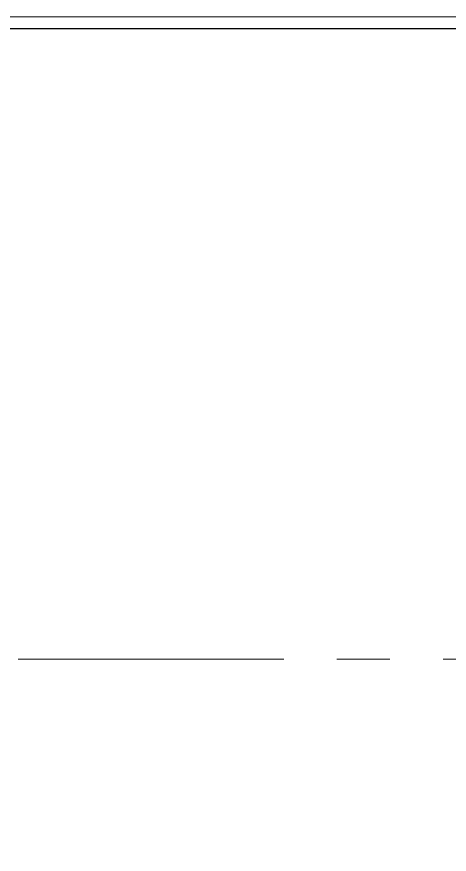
# Model space of a CAD drawing. Header units: millimetres. Extents: x -343543 to 400519, y -115663 to 104219.
# Drawn here: x -59033 to -57999, y -35766 to -33765 of the extents above; entities that cross this region are included whole.
import ezdxf
from ezdxf.xclip import XClip

# ---------------------------------------------------------------- set-up
doc = ezdxf.new("R2010")
doc.units = ezdxf.units.MM
doc.header["$XCLIPFRAME"] = 0
doc.linetypes.add('XREF MAT BANG TUONG XAY$0$CENTER', pattern=[50.8, 31.75, -6.35, 6.35, -6.35])
doc.layers.get('0').update_dxf_attribs({"color": 231, "lineweight": 0})
for name, color, linetype, lineweight in [('A-SYMBOLS', 10, 'Continuous', 13), ('XREF MAT BANG TUONG XAY$0$01.Xref _MB T2-Mai$0$$0$A-FNSH', 8, 'Continuous', 9), ('XREF MAT BANG TUONG XAY$0$A-FINE', 8, 'Continuous', 25), ('XREF MAT BANG TUONG XAY$0$A-GRID', 8, 'XREF MAT BANG TUONG XAY$0$CENTER', 15)]:
    doc.layers.add(name, color=color, linetype=linetype, lineweight=lineweight)

# ---------------------------------------------------------------- blocks, each defined once
blk = doc.blocks.new('XREF MAT BANG TUONG XAY$0$xref_IKIGAI_Cot')
at = {"layer": 'XREF MAT BANG TUONG XAY$0$A-GRID', "color": 8, "ltscale": 20}
blk.add_lwpolyline([(-2907.5, -35300), (42750, -35300)], dxfattribs=at)
blk = doc.blocks.new('01.Xref _MB T1')
at = {"layer": 'XREF MAT BANG TUONG XAY$0$01.Xref _MB T2-Mai$0$$0$A-FNSH', "color": 8}
blk.add_lwpolyline([(31604.98415, -43834.99766), (36835.00313, -43834.99753), (36835.01098, -33764.9962), (31490.01171, -33764.9962)], dxfattribs=at)
at = {"layer": 'XREF MAT BANG TUONG XAY$0$A-FINE', "color": 8}
blk.add_lwpolyline([(36835.01095, -33793.63705), (31604.99214, -33793.63705), (31604.98423, -43834.99759), (36835.00304, -43834.99759)], close=True, dxfattribs=at)
at = {"color": 8}
ref = blk.add_blockref('XREF MAT BANG TUONG XAY$0$xref_IKIGAI_Cot', (-0.00927, -0.00001), dxfattribs=at)
XClip(ref).set_block_clipping_path([(-5181.1494167775, -58156.1251844964), (44638.3275875031, -24933.2650512661)])

msp = doc.modelspace()

# ---------------------------------------------------------------- block references
at = {"layer": 'A-SYMBOLS'}
msp.add_blockref('01.Xref _MB T1', (-90666.5, 0), dxfattribs=at)

doc.saveas('drawing.dxf')
